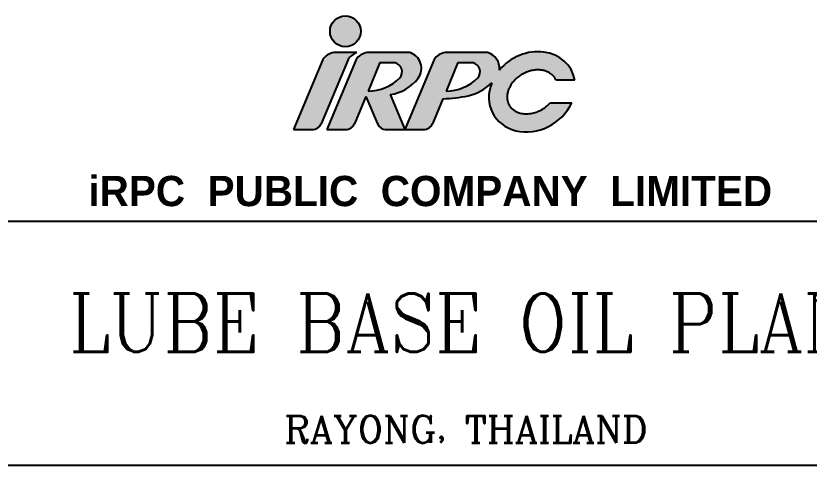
# Model space of a CAD drawing. Header units: millimetres. Extents: x 911 to 1762, y 136 to 743.
# Drawn here: x 1647.5 to 1711.9, y 249.2 to 285.6 of the extents above; entities that cross this region are included whole.
import ezdxf
from ezdxf.enums import TextEntityAlignment as Align

# ---------------------------------------------------------------- set-up
doc = ezdxf.new("R2010")
doc.units = ezdxf.units.MM
doc.header["$LTSCALE"] = 10
doc.layers.add('DWGLMT', color=6, linetype='Continuous')
doc.styles.add('ROMANC', font='romanc', dxfattribs={"height": 1.5})
doc.styles.add('STYLE1', font='romab___.ttf')

# ---------------------------------------------------------------- blocks, each defined once
blk = doc.blocks.new('LOGO')
for color, points in [(1, [(176.99, 88.96, 1), (207.54, 88.96, 1)]), (161, [(319.77, 67.79), (315.62, 57.89), (318.16, 57.89, -0.578871), (323.49, 42.95, -0.129175), (304.57, 31.54), (300.99, 23, 0.024345), (313.96, 25.09, 0.053995), (324.43, 28.94), (339.33, 64.49, 0.114261), (332.96, 67.79)])]:
    blk.add_hatch(color=color).paths.add_polyline_path(points)
h = blk.add_hatch(color=154)
h.paths.add_polyline_path([(194.9, 61.01, -0.153555), (203.61, 67.79), (180.92, 67.79, 0.231513), (169.97, 60.96), (140.96, -8.23), (160.62, -8.23, 0.300013), (168.22, -2.63)])
h.paths.add_polyline_path([(173.9, -8.23), (193.56, -8.23, 0.300013), (201.16, -2.63), (212.53, 24.5), (223.91, -2.63, 0.300013), (231.51, -8.23), (251.16, -8.23), (236.7, 26.25, 0.195224), (264.22, 42.53, 0.542848), (255.7, 67.79), (213.86, 67.79, 0.231513), (202.91, 60.96)])
h.paths.add_polyline_path([(226.53, 57.89), (240.91, 57.89, -0.578871), (246.23, 42.95, -0.20446), (214.75, 29.78)], flags=16)
h.paths.add_polyline_path([(303.79, 57.89), (315.62, 57.89), (319.77, 67.79), (291.12, 67.79, 0.231513), (280.17, 60.96), (251.16, -8.23), (270.82, -8.23, 0.300013), (278.42, -2.63), (288.83, 22.2, 0.02257), (300.99, 23), (304.57, 31.54, -0.073348), (292.01, 29.78)])
h = blk.add_hatch(color=141)
edge = h.paths.add_edge_path()
edge.add_ellipse((377.28, 28.98), major_axis=(-38.21, -22.6), ratio=0.856342, start_angle=162.59085, end_angle=292.42631)
edge.add_arc((329.02, 52.39), 15.9, 353.52821, 409.54627)
edge.add_line((339.33, 64.49), (324.43, 28.94))
edge.add_arc((301.43, 75.32), 51.77, 296.37974, 313.77211)
edge.add_ellipse((377.28, 28.98), major_axis=(-38.21, -22.6), ratio=0.856342, start_angle=312.3483, end_angle=489.50992)
edge.add_line((416.51, 18.11), (395.24, 18.11))
edge.add_spline(control_points=[(395.24, 18.11), (393.98, 16.7), (392.56, 15.38), (389.44, 12.95), (387.73, 11.84), (384.82, 10.32), (383.65, 9.79), (380.92, 8.73), (379.35, 8.26), (375.84, 7.49), (373.91, 7.26), (370.21, 7.18), (368.43, 7.33), (365.13, 7.95), (363.61, 8.42), (359.92, 10.01), (358.05, 11.34), (355.91, 13.58), (355.32, 14.34), (354.3, 15.94), (353.87, 16.8), (353.17, 18.6), (352.9, 19.55), (352.39, 22.36), (352.35, 24.33), (352.82, 27.5), (353.06, 28.58), (353.75, 30.79), (354.19, 31.91), (355.62, 34.91), (356.79, 36.78), (358.93, 39.45), (359.71, 40.32), (361.37, 41.97), (362.26, 42.77), (364.33, 44.42), (365.53, 45.26), (368.03, 46.77), (369.33, 47.45), (371.99, 48.62), (373.35, 49.12), (376.08, 49.91), (377.45, 50.21), (380.17, 50.62), (381.5, 50.73), (384.1, 50.75), (385.37, 50.67), (387.78, 50.34), (388.92, 50.09), (391.08, 49.46), (392.09, 49.07), (394.41, 47.96), (395.63, 47.16), (397.74, 45.4), (398.63, 44.42), (399.95, 42.55), (400.43, 41.68), (400.83, 40.75)], knot_values=[3.032261, 3.032261, 3.032261, 3.032261, 3.236598, 3.236598, 3.445002, 3.445002, 3.578184, 3.578184, 3.751992, 3.751992, 3.967447, 3.967447, 4.182903, 4.182903, 4.398359, 4.398359, 4.760483, 4.760483, 4.928447, 4.928447, 5.096411, 5.096411, 5.264375, 5.264375, 5.56337, 5.56337, 5.712867, 5.712867, 5.862365, 5.862365, 6.112831, 6.112831, 6.238065, 6.238065, 6.363298, 6.363298, 6.514679, 6.514679, 6.66606, 6.66606, 6.817441, 6.817441, 6.969385, 6.969385, 7.12133, 7.12133, 7.273274, 7.273274, 7.425218, 7.425218, 7.577162, 7.577162, 7.803975, 7.803975, 8.030787, 8.030787, 8.207159, 8.207159, 8.207159, 8.207159], degree=3, periodic=0)
edge.add_line((400.83, 40.75), (419.52, 40.75))
at = {"color": 174}
for p, q in [((203.61, 67.79), (180.92, 67.79)), ((255.7, 67.79), (213.86, 67.79)), ((169.97, 60.96), (140.96, -8.23)), ((194.9, 61.01), (168.22, -2.63)), ((202.91, 60.96), (173.9, -8.23)), ((226.53, 57.89), (214.75, 29.78)), ((226.53, 57.89), (240.91, 57.89)), ((280.17, 60.96), (251.16, -8.23)), ((212.53, 24.5), (201.16, -2.63)), ((212.53, 24.5), (223.91, -2.63)), ((236.7, 26.25), (251.16, -8.23)), ((288.83, 22.2), (278.42, -2.63)), ((140.96, -8.23), (160.62, -8.23)), ((146.18, -8.23), (160.62, -8.23)), ((173.9, -8.23), (193.56, -8.23)), ((173.9, -8.23), (193.56, -8.23)), ((231.51, -8.23), (270.82, -8.23))]:
    blk.add_line(p, q, dxfattribs=at)
at = {"color": 154}
for p, q in [((332.96, 67.79), (291.12, 67.79)), ((303.79, 57.89), (292.01, 29.78)), ((303.79, 57.89), (318.16, 57.89))]:
    blk.add_line(p, q, dxfattribs=at)
at = {"color": 142}
for p, q in [((400.83, 40.75), (419.52, 40.75)), ((395.24, 18.11), (416.51, 18.11))]:
    blk.add_line(p, q, dxfattribs=at)
at = {"color": 1}
blk.add_circle((192.27, 88.96), 15.27, dxfattribs=at)
at = {"color": 174}
for centre, radius, start, end in [((182.43, 53.19), 14.68, 95.89654, 148.03681), ((210.05, 50.54), 18.41, 110.44593, 145.3653), ((215.37, 53.19), 14.68, 95.89654, 148.03681), ((251.76, 52.39), 15.9, 321.63884, 75.61983), ((239.28, 48.89), 9.14, 319.47455, 79.73585), ((215.05, 73.25), 43.47, 269.59447, 315.81623), ((230.42, 68.28), 42.5, 278.50544, 322.69163), ((160.17, 0.33), 8.58, 267.00563, 339.79413), ((193.11, 0.33), 8.58, 267.00563, 339.79413), ((231.96, 0.33), 8.58, 200.20587, 272.99437), ((270.37, 0.33), 8.58, 267.00563, 339.79413)]:
    blk.add_arc(centre, radius, start, end, dxfattribs=at)
at = {"color": 154}
for centre, radius, start, end in [((292.63, 53.19), 14.68, 95.89654, 148.03681), ((292.31, 73.25), 43.47, 269.59447, 315.81623), ((286.03, 157.22), 135.05, 271.18598, 281.9362)]:
    blk.add_arc(centre, radius, start, end, dxfattribs=at)
at = {"color": 142}
blk.add_arc((329.02, 52.39), 15.9, 353.52821, 75.61983, dxfattribs=at)
at = {"color": 161}
for centre, radius, start, end in [((316.54, 48.89), 9.14, 319.47455, 79.73585), ((301.43, 75.32), 51.77, 284.01691, 313.77211)]:
    blk.add_arc(centre, radius, start, end, dxfattribs=at)
at = {"color": 141}
blk.add_ellipse((377.28, 28.98), major_axis=(-38.21, -22.6), ratio=0.856342, start_param=2.837746, end_param=5.103802, dxfattribs=at)
at = {"color": 142}
blk.add_ellipse((377.28, 28.98), major_axis=(-38.21, -22.6), ratio=0.856342, start_param=5.451506, end_param=8.54356, dxfattribs=at)
at = {"color": 141}
blk.add_open_spline([(400.83, 40.75), (400.43, 41.68), (399.95, 42.55), (398.63, 44.42), (397.74, 45.4), (395.63, 47.16), (394.41, 47.96), (392.09, 49.07), (391.08, 49.46), (388.92, 50.09), (387.78, 50.34), (385.37, 50.67), (384.1, 50.75), (381.5, 50.73), (380.17, 50.62), (377.45, 50.21), (376.08, 49.91), (373.35, 49.12), (371.99, 48.62), (369.33, 47.45), (368.03, 46.77), (365.53, 45.26), (364.33, 44.42), (362.26, 42.77), (361.37, 41.97), (359.71, 40.32), (358.93, 39.45), (356.79, 36.78), (355.62, 34.91), (354.19, 31.91), (353.75, 30.79), (353.06, 28.58), (352.82, 27.5), (352.35, 24.33), (352.39, 22.36), (352.9, 19.55), (353.17, 18.6), (353.87, 16.8), (354.3, 15.94), (355.32, 14.34), (355.91, 13.58), (358.05, 11.34), (359.92, 10.01), (363.61, 8.42), (365.13, 7.95), (368.43, 7.33), (370.21, 7.18), (373.91, 7.26), (375.84, 7.49), (379.35, 8.26), (380.92, 8.73), (383.65, 9.79), (384.82, 10.32), (387.73, 11.84), (389.44, 12.95), (392.56, 15.38), (393.98, 16.7), (395.24, 18.11)], degree=3, knots=[3.032261, 3.032261, 3.032261, 3.032261, 3.208633, 3.208633, 3.435445, 3.435445, 3.662257, 3.662257, 3.814202, 3.814202, 3.966146, 3.966146, 4.11809, 4.11809, 4.270034, 4.270034, 4.421979, 4.421979, 4.57336, 4.57336, 4.724741, 4.724741, 4.876122, 4.876122, 5.001355, 5.001355, 5.126589, 5.126589, 5.377055, 5.377055, 5.526553, 5.526553, 5.67605, 5.67605, 5.975045, 5.975045, 6.143009, 6.143009, 6.310973, 6.310973, 6.478936, 6.478936, 6.841061, 6.841061, 7.056516, 7.056516, 7.271972, 7.271972, 7.487428, 7.487428, 7.661236, 7.661236, 7.794418, 7.794418, 8.002821, 8.002821, 8.207159, 8.207159, 8.207159, 8.207159], dxfattribs=at)
blk = doc.blocks.new('A$C53935790')
at = {"xscale": 0.12, "yscale": 0.12, "zscale": 0.12}
blk.add_blockref('LOGO', (9.322, 12.622), dxfattribs=at)
at = {"color": 1, "style": 'STYLE1'}
blk.add_text('iRPC  PUBLIC  COMPANY  LIMITED', height=3.6, dxfattribs=at).set_placement((1.827, 2.509))

msp = doc.modelspace()

# ---------------------------------------------------------------- linework, layer by layer
at = {"layer": 'DWGLMT', "color": 6}
msp.add_line((1614.589, 268.972), (1756.339, 268.972), dxfattribs=at)
at = {"layer": 'DWGLMT'}
msp.add_line((1614.589, 249.171), (1756.339, 249.171), dxfattribs=at)

# ---------------------------------------------------------------- block references
at = {"xscale": 0.6825000000000898, "yscale": 0.6825000000000898, "zscale": 0.6825000000000898}
msp.add_blockref('A$C53935790', (1652.16, 268.47), dxfattribs=at)

# ---------------------------------------------------------------- texts
at = {"style": 'ROMANC'}
msp.add_text('RAYONG, THAILAND', height=2.205, dxfattribs=at).set_placement((1684.044, 252.081), align=Align.MIDDLE)
at = {"layer": 'DWGLMT', "color": 2, "style": 'ROMANC', "width": 0.9}
msp.add_text('LUBE BASE OIL PLANT', height=4.725, dxfattribs=at).set_placement((1685.464, 260.721), align=Align.MIDDLE)

doc.saveas('drawing.dxf')
